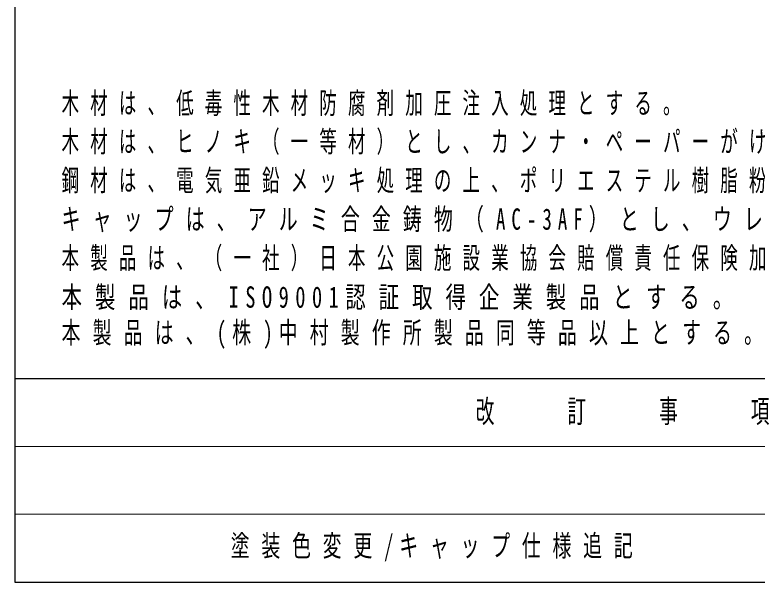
# Model space of a CAD drawing. Units: millimetres on the paper, scale 1:30. Extents: x -610 to 0, y 0 to 257.
# Drawn here: x -365 to -288.5, y 0 to 58.5 of the extents above; entities that cross this region are included whole.
import ezdxf

# ---------------------------------------------------------------- set-up
doc = ezdxf.new("R2010")
doc.units = ezdxf.units.MM
doc.layers.add('CLASS1', color=7, linetype='Continuous')
doc.layers.add('図面情報', color=7, linetype='Continuous')
doc.layers.add('NAKAMURA図枠', color=7, linetype='Continuous', lineweight=13)
doc.styles.add('ＭＳ ゴシック', font='')
doc.styles.get('ＭＳ ゴシック').set_extended_font_data('MS Gothic')

msp = doc.modelspace()

# ---------------------------------------------------------------- linework, layer by layer
at = {"layer": 'NAKAMURA図枠', "color": 20, "lineweight": 25}
for p, q in [((-365, 257), (-365, 0)), ((-365, 21), (0, 21)), ((-365, 0), (0, 0))]:
    msp.add_line(p, q, dxfattribs=at)
at = {"layer": 'NAKAMURA図枠'}
for p, q in [((-365, 14), (-238.5, 14)), ((-365, 7), (-238.5, 7))]:
    msp.add_line(p, q, dxfattribs=at)

# ---------------------------------------------------------------- texts
at = {"layer": 'CLASS1', "char_height": 2.199, "attachment_point": 7, "style": 'ＭＳ ゴシック'}
for s, insert in [('\\T1.64;\\W0.6;木材は、低毒性木材防腐剤加圧注入処理とする。', (-360.183, 48.061)), ('\\T1.64;\\W0.6;木材は、ヒノキ（一等材）とし、カンナ・ペーパーがけの上、木材保護着色塗料（メイプル）塗装仕上げとする。', (-360.183, 44.061)), ('\\T1.64;\\W0.6;鋼材は、電気亜鉛メッキ処理の上、ポリエステル樹脂粉体塗装（ペールグレー）仕上げとする。', (-360.183, 40.061)), ('\\T1.64;\\W0.65;キャップは、アルミ合金鋳物（AC-3AF）とし、ウレタ\\~ン樹脂塗料塗装（ペールグレー）仕上げとする。', (-360.183, 36.061)), ('\\T1.64;\\W0.6;本製品は、（一社）日本公園施設業協会賠償責任保険加入製品とする。', (-360.183, 32.061)), ('\\T1.64;\\W0.7;本製品は、ISO9001認証取得企業製品とする。', (-360.183, 28.061)), ('\\T1.64;\\W0.65;本製品は、(株)中村製作所製品同等品以上とする。', (-360.183, 24.061))]:
    msp.add_mtext(s, dxfattribs=dict(at, insert=insert))
at = {"layer": 'NAKAMURA図枠', "insert": (-301.75, 17.5), "char_height": 2.346, "attachment_point": 5, "style": 'ＭＳ ゴシック'}
msp.add_mtext('\\T1.64;\\W0.6;改\u3000\u3000訂\u3000\u3000事\u3000\u3000項', dxfattribs=at)
at = {"layer": '図面情報', "insert": (-342.75, 3.5), "char_height": 2.199, "attachment_point": 4, "style": 'ＭＳ ゴシック'}
msp.add_mtext('\\T1.62;\\W0.65;塗装色変更/キャップ仕様追記', dxfattribs=at)

doc.saveas('drawing.dxf')
